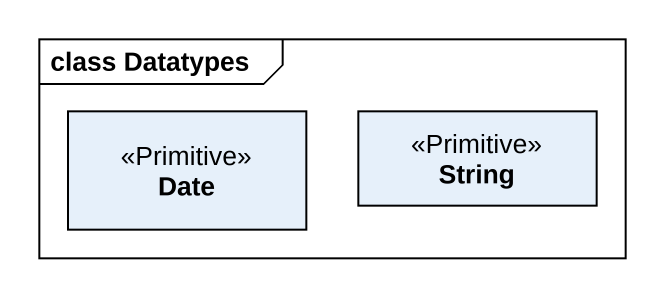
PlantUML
@startuml
mainframe class Datatypes
hide circle
hide empty members
class Date <<Primitive>>
class String <<Primitive>>
@enduml
